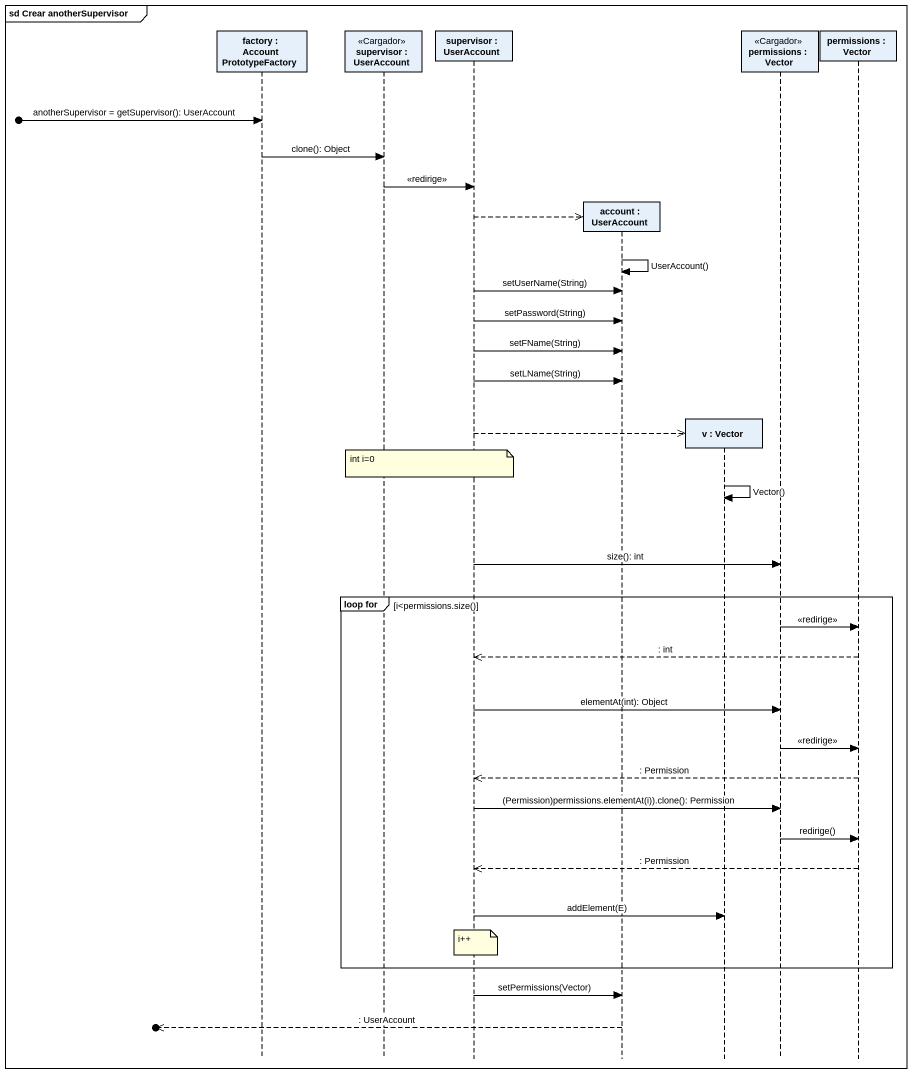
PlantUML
@startuml
mainframe sd Crear anotherSupervisor
hide footbox
participant "factory : AccountPrototypeFactory" as factory
participant "supervisor : UserAccount" as supervisor <<Cargador>>
participant "supervisor : UserAccount" as supervisor_2
participant "account : UserAccount" as account
participant "v : Vector" as v
participant "permissions : Vector" as permissions <<Cargador>>
participant "permissions : Vector" as permissions_2

[o-> factory : anotherSupervisor = getSupervisor(): UserAccount
factory -> supervisor : clone(): Object
supervisor -> supervisor_2 : <<redirige>>
supervisor_2 -->> account **
account -> account : UserAccount()
supervisor_2 -> account : setUserName(String)
supervisor_2 -> account : setPassword(String)
supervisor_2 -> account : setFName(String)
supervisor_2 -> account : setLName(String)
supervisor_2 -->> v **
note over supervisor_2 : int i=0
v -> v : Vector()
supervisor_2 -> permissions : size(): int
group loop for [i<permissions.size()]
  permissions -> permissions_2 : <<redirige>>
  permissions_2 -->> supervisor_2 : : int
  supervisor_2 -> permissions : elementAt(int): Object
  permissions -> permissions_2 : <<redirige>>
  permissions_2 -->> supervisor_2 : : Permission
  supervisor_2 -> permissions : (Permission)permissions.elementAt(i)).clone(): Permission
  permissions -> permissions_2 : redirige()
  permissions_2 -->> supervisor_2 : : Permission
  supervisor_2 -> v : addElement(E)
  note over supervisor_2 : i++
end
supervisor_2 -> account : setPermissions(Vector)
[o<<-- account : : UserAccount
@enduml
